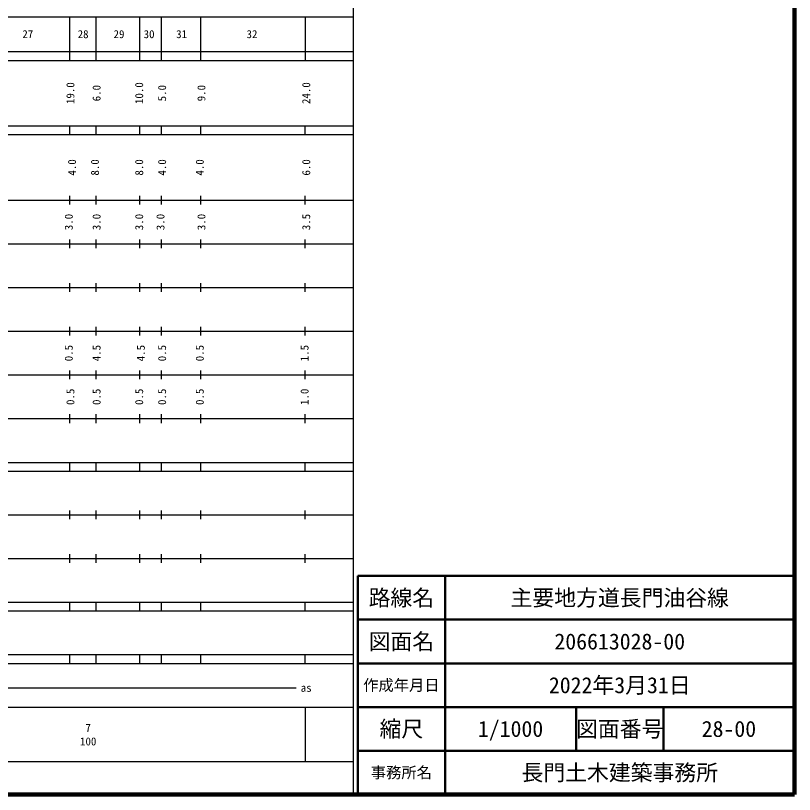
# Model space of a CAD drawing. Units: millimetres on the paper. Extents: x 40 to 680, y 20 to 380.
# Drawn here: x 501.7 to 680, y 20 to 198.2 of the extents above; entities that cross this region are included whole.
import ezdxf
from ezdxf.enums import TextEntityAlignment as Align

# ---------------------------------------------------------------- set-up
doc = ezdxf.new("R2010")
doc.units = ezdxf.units.MM
for name, color, linetype, lineweight in [('M-TTL', 2, 'Continuous', 140), ('M-TTL-BAND', 7, 'Continuous', 25), ('M-TTL-FRAM', 2, 'Continuous', 50), ('M-TTL-LINE', 7, 'Continuous', 50), ('M-TTL-TXT', 7, 'Continuous', 13)]:
    doc.layers.add(name, color=color, linetype=linetype, lineweight=lineweight)
doc.styles.add('ＭＳ ゴシック', font='')
doc.styles.get('ＭＳ ゴシック').set_extended_font_data('MS Gothic')

msp = doc.modelspace()

# ---------------------------------------------------------------- linework, layer by layer
at = {"layer": 'M-TTL'}
for p, q in [((680, 20), (680, 380)), ((40, 20), (680, 20))]:
    msp.add_line(p, q, dxfattribs=at)
at = {"layer": 'M-TTL-BAND'}
for p, q in [((579, 20), (579, 370)), ((68, 198), (579, 198)), ((514, 198), (514, 188)), ((520, 198), (520, 188)), ((530, 198), (530, 188)), ((535, 198), (535, 188)), ((544, 198), (544, 188)), ((568, 198), (568, 188)), ((40, 190), (579, 190)), ((40, 188), (579, 188)), ((40, 173), (579, 173)), ((514, 173), (514, 171)), ((520, 173), (520, 171)), ((530, 173), (530, 171)), ((535, 173), (535, 171)), ((544, 173), (544, 171)), ((568, 171), (568, 173)), ((40, 171), (579, 171)), ((514, 157), (514, 155)), ((520, 157), (520, 155)), ((530, 157), (530, 155)), ((535, 157), (535, 155)), ((544, 157), (544, 155)), ((568, 155), (568, 157)), ((40, 156), (579, 156)), ((514, 147), (514, 145)), ((520, 147), (520, 145)), ((530, 147), (530, 145)), ((535, 147), (535, 145)), ((544, 147), (544, 145)), ((568, 145), (568, 147)), ((46, 146), (579, 146)), ((52, 136), (579, 136)), ((514, 137), (514, 135)), ((520, 137), (520, 135)), ((530, 137), (530, 135)), ((535, 137), (535, 135)), ((544, 137), (544, 135)), ((568, 135), (568, 137)), ((514, 127), (514, 125)), ((520, 127), (520, 125)), ((530, 127), (530, 125)), ((535, 127), (535, 125)), ((544, 127), (544, 125)), ((568, 125), (568, 127)), ((46, 126), (579, 126)), ((52, 116), (579, 116)), ((514, 117), (514, 115)), ((520, 117), (520, 115)), ((530, 117), (530, 115)), ((535, 117), (535, 115)), ((544, 117), (544, 115)), ((568, 115), (568, 117)), ((46, 106), (579, 106)), ((514, 107), (514, 105)), ((520, 107), (520, 105)), ((530, 107), (530, 105)), ((535, 107), (535, 105)), ((544, 107), (544, 105)), ((568, 105), (568, 107)), ((40, 96), (579, 96)), ((514, 96), (514, 94)), ((520, 96), (520, 94)), ((530, 96), (530, 94)), ((535, 96), (535, 94)), ((544, 96), (544, 94)), ((568, 94), (568, 96)), ((40, 94), (579, 94)), ((49, 84), (579, 84)), ((514, 85), (514, 83)), ((520, 85), (520, 83)), ((530, 85), (530, 83)), ((535, 85), (535, 83)), ((544, 85), (544, 83)), ((568, 83), (568, 85)), ((514, 75), (514, 73)), ((520, 75), (520, 73)), ((530, 75), (530, 73)), ((535, 75), (535, 73)), ((544, 75), (544, 73)), ((568, 73), (568, 75)), ((40, 74), (579, 74)), ((40, 64), (579, 64)), ((514, 64), (514, 62)), ((520, 64), (520, 62)), ((530, 64), (530, 62)), ((535, 64), (535, 62)), ((544, 64), (544, 62)), ((568, 62), (568, 64)), ((40, 62), (579, 62)), ((40, 52), (579, 52)), ((514, 52), (514, 50)), ((520, 52), (520, 50)), ((530, 52), (530, 50)), ((535, 52), (535, 50)), ((544, 52), (544, 50)), ((568, 50), (568, 52)), ((40, 50), (579, 50)), ((70.805, 44.406), (565.903, 44.406)), ((40, 40), (579, 40)), ((568, 40), (568, 27.5)), ((68, 27.5), (579, 27.5))]:
    msp.add_line(p, q, dxfattribs=at)
at = {"layer": 'M-TTL-FRAM'}
for p, q in [((680, 70), (580, 70)), ((580, 70), (580, 20))]:
    msp.add_line(p, q, dxfattribs=at)
at = {"layer": 'M-TTL-LINE'}
for p, q in [((600, 70), (600, 20)), ((680, 60), (580, 60)), ((680, 50), (580, 50)), ((680, 40), (580, 40)), ((630, 40), (630, 30)), ((650, 40), (650, 30)), ((680, 30), (580, 30))]:
    msp.add_line(p, q, dxfattribs=at)

# ---------------------------------------------------------------- texts
at = {"layer": 'M-TTL-BAND', "style": 'ＭＳ ゴシック'}
for s, p in [('27', (504.455, 194)), ('28', (517.122, 194)), ('29', (525.345, 194)), ('30', (532.234, 194)), ('31', (539.678, 194)), ('32', (555.79, 194)), ('as', (568.201, 44.406)), ('7', (518.288, 35.238)), ('100', (518.288, 32.131))]:
    msp.add_text(s, height=1.833, dxfattribs=at).set_placement(p, align=Align.MIDDLE_CENTER)
for s, p in [('19.0', (514.204, 180.5)), ('6.0', (520.204, 180.5)), ('10.0', (529.955, 180.5)), ('5.0', (535.205, 180.5)), ('9.0', (544.205, 180.5)), ('24.0', (568.206, 180.5)), ('4.0', (514.579, 163.5)), ('8.0', (519.829, 163.5)), ('8.0', (529.955, 163.5)), ('4.0', (535.205, 163.5)), ('4.0', (543.83, 163.5)), ('6.0', (568.206, 163.5)), ('3.0', (513.829, 151)), ('3.0', (520.204, 151)), ('3.0', (529.955, 151)), ('3.0', (534.83, 151)), ('3.0', (544.205, 151)), ('3.5', (568.206, 151)), ('0.5', (513.829, 121)), ('4.5', (520.204, 121)), ('4.5', (530.33, 121)), ('0.5', (535.205, 121)), ('0.5', (543.83, 121)), ('1.5', (567.831, 121)), ('0.5', (514.204, 111)), ('0.5', (520.204, 111)), ('0.5', (529.955, 111)), ('0.5', (535.205, 111)), ('0.5', (543.83, 111)), ('1.0', (567.831, 111))]:
    msp.add_text(s, height=1.833, rotation=90, dxfattribs=at).set_placement(p, align=Align.MIDDLE_CENTER)
at = {"layer": 'M-TTL-TXT', "style": 'ＭＳ ゴシック'}
for s, height, p in [('路線名', 3.666, (590, 65)), ('主要地方道長門油谷線', 3.666, (640, 65)), ('図面名', 3.666, (590, 55)), ('206613028-00', 3.666, (640, 55)), ('作成年月日', 2.566, (590, 45)), ('2022年3月31日', 3.666, (640, 45)), ('縮尺', 3.666, (590, 35)), ('1/1000', 3.666, (615, 35)), ('図面番号', 3.666, (640, 35)), ('28-00', 3.666, (665, 35)), ('長門土木建築事務所', 3.666, (640, 25)), ('事務所名', 2.566, (590, 25))]:
    msp.add_text(s, height=height, dxfattribs=at).set_placement(p, align=Align.MIDDLE_CENTER)

doc.saveas('drawing.dxf')
